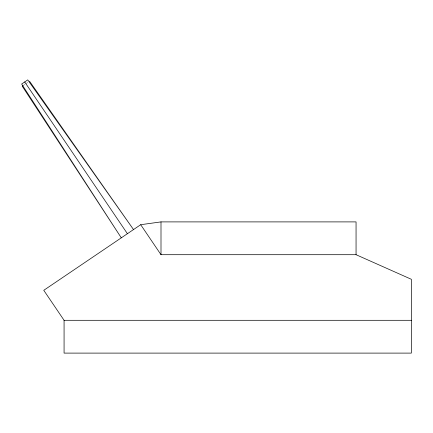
<?xml version="1.0" encoding="UTF-8"?>
<svg xmlns="http://www.w3.org/2000/svg" width="433" height="433" viewBox="0 0 433 433"><rect width="100%" height="100%" fill="white"/><g stroke="black" fill="none" stroke-linecap="round" stroke-linejoin="round"><path stroke-width="0.32" stroke-dasharray="2.17 1.62" d="M23.815 85.139L24.854 84.435M25.899 83.726L27.988 82.313"/><path stroke-width="0.65" d="M23.29 85.496L22.245 86.199L121.294 237.836L21.65 84.034L27.761 79.894L133.521 229.566L29.552 81.258M140.698 224.705L43.771 290.31L64.073 320.301L64.073 353.106L411.35 353.106L411.35 279.29L356.056 254.701L161 254.701L140.698 224.705L161 221.896L356.056 221.896L356.056 254.701M64.073 320.301L411.35 320.301M24.708 81.961L127.405 233.701M161 221.896L161 254.701"/></g></svg>
